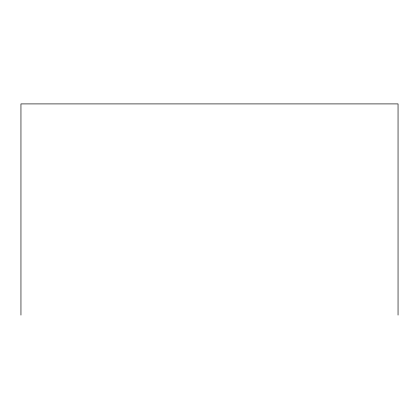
<?xml version="1.0" encoding="UTF-8"?>
<svg xmlns="http://www.w3.org/2000/svg" width="419" height="419" viewBox="0 0 419 419"><rect width="100%" height="100%" fill="white"/><g stroke="black" fill="none" stroke-linecap="round" stroke-linejoin="round"><path stroke-width="0.63" d="M398.05 315.093L398.05 103.907L20.95 103.907L20.95 315.093"/></g></svg>
